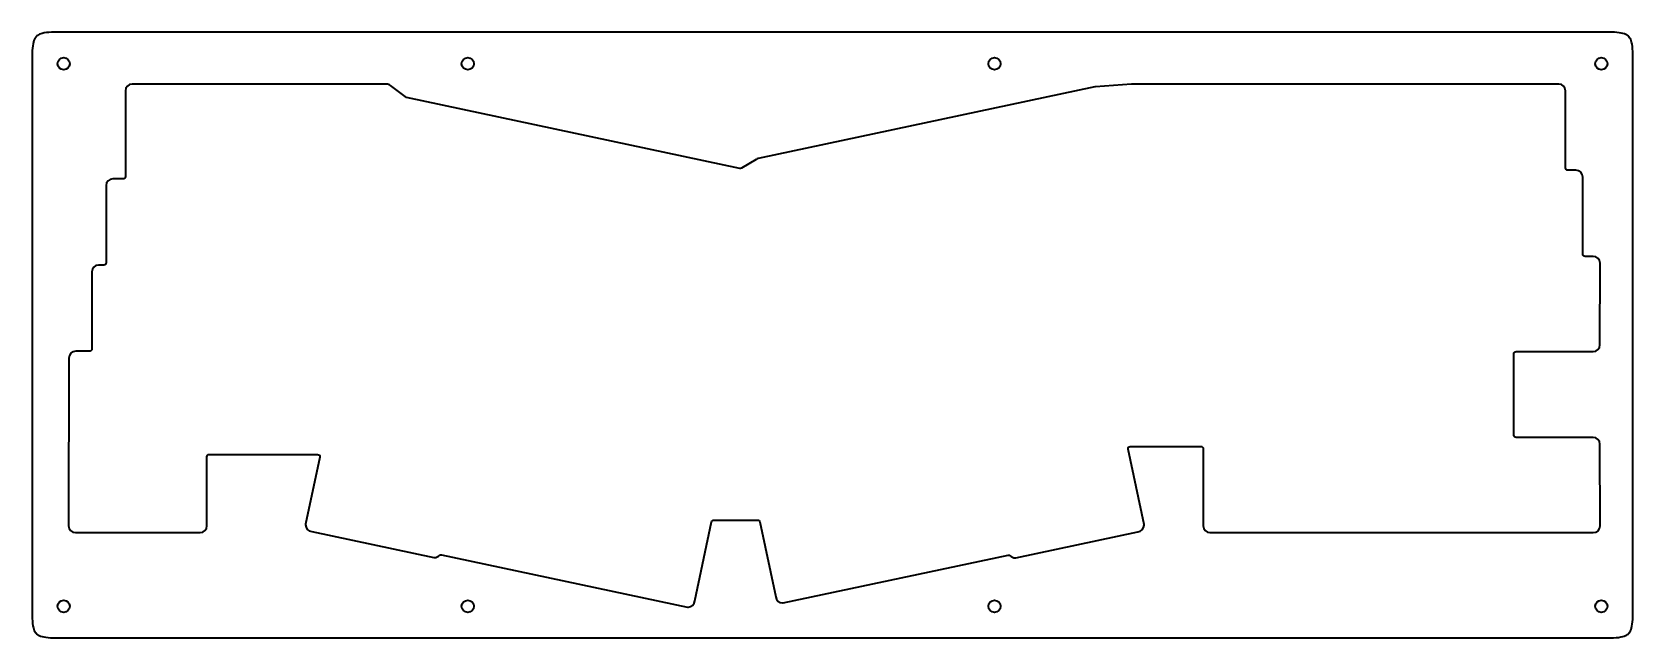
# Model space of a CAD drawing. Header units: millimetres. Extents: x 48 to 402, y -212 to -78.
import ezdxf

# ---------------------------------------------------------------- set-up
doc = ezdxf.new("R2010")
doc.units = ezdxf.units.MM
doc.header["$MEASUREMENT"] = 0
doc.layers.add('upper-top', color=7, linetype='Continuous', lineweight=0)

# ---------------------------------------------------------------- blocks, each defined once
blk = doc.blocks.new('Block_0')
at = {"layer": 'upper-top', "color": 250, "lineweight": 35, "true_color": 0x231815}
for centre in [(55, -85.13), (144.35, -85.13), (260.82, -85.13), (395, -85.13), (55, -205.09), (144.35, -205.09), (260.82, -205.09), (395, -205.09)]:
    blk.add_circle(centre, 1.35, dxfattribs=at)

msp = doc.modelspace()

# ---------------------------------------------------------------- linework, layer by layer
at = {"layer": 'upper-top', "color": 250, "lineweight": 35, "true_color": 0x231815}
for points, knots in [([(55, -212.09), (53.27, -212.09), (51.77, -212.09), (50.63, -211.87), (50.08, -211.76), (49.65, -211.6), (49.32, -211.39), (49.09, -211.25), (48.9, -211.07), (48.75, -210.85), (48.57, -210.59), (48.43, -210.27), (48.32, -209.86), (48, -208.69), (48, -207.02), (48, -205.09), (48, -205.09), (48, -85.13), (48, -85.13), (48, -83.4), (48, -81.9), (48.23, -80.76), (48.34, -80.21), (48.49, -79.78), (48.7, -79.45), (48.85, -79.22), (49.03, -79.03), (49.25, -78.88), (49.5, -78.7), (49.82, -78.56), (50.23, -78.45), (51.41, -78.13), (53.07, -78.13), (55, -78.13), (55, -78.13), (395, -78.13), (395, -78.13), (396.73, -78.13), (398.23, -78.13), (399.37, -78.36), (399.93, -78.47), (400.35, -78.62), (400.68, -78.83), (400.91, -78.98), (401.1, -79.16), (401.25, -79.38), (401.43, -79.63), (401.57, -79.95), (401.68, -80.36), (402, -81.54), (402, -83.2), (402, -85.13), (402, -85.13), (402, -205.09), (402, -205.09), (402, -206.83), (402, -208.32), (401.77, -209.47), (401.66, -210.02), (401.51, -210.45), (401.3, -210.77), (401.15, -211), (400.97, -211.19), (400.75, -211.34), (400.5, -211.52), (400.18, -211.66), (399.77, -211.77), (398.59, -212.09), (396.93, -212.09), (395, -212.09), (395, -212.09), (55, -212.09), (55, -212.09)], [0, 0, 0, 0, 1, 1, 1, 2, 2, 2, 3, 3, 3, 4, 4, 4, 5, 5, 5, 6, 6, 6, 7, 7, 7, 8, 8, 8, 9, 9, 9, 10, 10, 10, 11, 11, 11, 12, 12, 12, 13, 13, 13, 14, 14, 14, 15, 15, 15, 16, 16, 16, 17, 17, 17, 18, 18, 18, 19, 19, 19, 20, 20, 20, 21, 21, 21, 22, 22, 22, 23, 23, 23, 24, 24, 24, 24]), ([(192.97, -205.26), (192.97, -205.26), (138.56, -193.68), (138.56, -193.68), (138.38, -193.65), (138.2, -193.71), (138.08, -193.84), (137.81, -194.13), (137.42, -194.32), (136.98, -194.32), (136.98, -194.32), (136.88, -194.32), (136.88, -194.32), (136.88, -194.32), (109.85, -188.55), (109.85, -188.55), (109.08, -188.49), (108.48, -187.84), (108.48, -187.06), (108.48, -187.06), (108.48, -186.95), (108.48, -186.95), (108.48, -186.95), (111.65, -172.13), (111.65, -172.13), (111.72, -171.81), (111.48, -171.52), (111.16, -171.52), (111.16, -171.52), (87.16, -171.52), (87.16, -171.52), (86.88, -171.52), (86.66, -171.74), (86.66, -172.02), (86.66, -172.02), (86.67, -187.29), (86.67, -187.29), (86.67, -188.12), (86, -188.79), (85.17, -188.79), (85.17, -188.79), (57.59, -188.8), (57.59, -188.8), (56.76, -188.8), (56.09, -188.13), (56.09, -187.3), (56.09, -187.3), (56.16, -150.21), (56.16, -150.21), (56.16, -149.38), (56.83, -148.71), (57.66, -148.71), (57.66, -148.71), (60.73, -148.72), (60.73, -148.72), (61, -148.72), (61.23, -148.49), (61.23, -148.22), (61.23, -148.22), (61.23, -131.14), (61.23, -131.14), (61.23, -130.31), (61.9, -129.64), (62.73, -129.64), (62.73, -129.64), (63.88, -129.64), (63.88, -129.64), (64.15, -129.64), (64.38, -129.42), (64.38, -129.14), (64.38, -129.14), (64.37, -112.09), (64.37, -112.09), (64.37, -111.26), (65.04, -110.59), (65.87, -110.59), (65.87, -110.59), (68.16, -110.59), (68.16, -110.59), (68.43, -110.59), (68.66, -110.37), (68.66, -110.09), (68.66, -110.09), (68.66, -91.14), (68.66, -91.14), (68.66, -90.31), (69.33, -89.64), (70.16, -89.64), (70.16, -89.64), (126.33, -89.64), (126.33, -89.64), (126.66, -89.64), (126.98, -89.75), (127.24, -89.94), (127.24, -89.94), (130.77, -92.61), (130.77, -92.61), (130.77, -92.61), (204.51, -108.28), (204.51, -108.28), (204.63, -108.31), (204.76, -108.29), (204.87, -108.22), (204.87, -108.22), (208.09, -106.28), (208.09, -106.28), (208.23, -106.19), (208.39, -106.13), (208.56, -106.09), (208.56, -106.09), (282.98, -90.27), (282.98, -90.27), (283.04, -90.26), (283.11, -90.25), (283.17, -90.25), (283.17, -90.25), (291.1, -89.64), (291.1, -89.64), (291.13, -89.64), (291.17, -89.64), (291.21, -89.64), (291.21, -89.64), (385.58, -89.64), (385.58, -89.64), (386.41, -89.64), (387.08, -90.31), (387.08, -91.14), (387.08, -91.14), (387.08, -108.19), (387.08, -108.19), (387.08, -108.47), (387.3, -108.69), (387.58, -108.69), (387.58, -108.69), (389.39, -108.69), (389.39, -108.69), (390.22, -108.69), (390.89, -109.36), (390.89, -110.19), (390.89, -110.19), (390.9, -127.24), (390.9, -127.24), (390.9, -127.52), (391.12, -127.74), (391.4, -127.74), (391.4, -127.74), (393.21, -127.74), (393.21, -127.74), (394.04, -127.74), (394.71, -128.41), (394.71, -129.24), (394.71, -129.24), (394.7, -147.29), (394.7, -147.29), (394.7, -148.12), (394.03, -148.79), (393.2, -148.79), (393.2, -148.79), (376.15, -148.78), (376.15, -148.78), (375.87, -148.78), (375.65, -149), (375.65, -149.28), (375.65, -149.28), (375.65, -167.24), (375.65, -167.24), (375.65, -167.52), (375.87, -167.74), (376.15, -167.74), (376.15, -167.74), (393.2, -167.74), (393.2, -167.74), (394.03, -167.74), (394.7, -168.41), (394.7, -169.24), (394.7, -169.24), (394.71, -187.31), (394.71, -187.31), (394.71, -188.14), (394.04, -188.81), (393.21, -188.81), (393.21, -188.81), (308.47, -188.8), (308.47, -188.8), (307.64, -188.8), (306.97, -188.13), (306.97, -187.3), (306.97, -187.3), (306.97, -170.25), (306.97, -170.25), (306.97, -169.97), (306.74, -169.75), (306.47, -169.75), (306.47, -169.75), (290.83, -169.75), (290.83, -169.75), (290.51, -169.75), (290.28, -170.04), (290.34, -170.35), (290.34, -170.35), (293.89, -187.04), (293.89, -187.04), (293.89, -187.04), (293.89, -187.14), (293.89, -187.14), (293.89, -187.92), (293.29, -188.57), (292.52, -188.63), (292.52, -188.63), (265.51, -194.39), (265.51, -194.39), (265.51, -194.39), (265.4, -194.39), (265.4, -194.39), (264.97, -194.39), (264.58, -194.21), (264.31, -193.92), (264.19, -193.79), (264.01, -193.72), (263.84, -193.76), (263.84, -193.76), (214.06, -204.35), (214.06, -204.35), (214.06, -204.35), (213.96, -204.35), (213.96, -204.35), (213.18, -204.35), (212.53, -203.75), (212.46, -202.98), (212.46, -202.98), (208.95, -186.43), (208.95, -186.43), (208.9, -186.2), (208.7, -186.03), (208.46, -186.03), (208.46, -186.03), (198.77, -186.02), (198.77, -186.02), (198.54, -186.02), (198.33, -186.19), (198.28, -186.42), (198.28, -186.42), (194.57, -203.89), (194.57, -203.89), (194.51, -204.66), (193.86, -205.26), (193.08, -205.26), (193.08, -205.26), (192.97, -205.26), (192.97, -205.26)], [0, 0, 0, 0, 1, 1, 1, 2, 2, 2, 3, 3, 3, 4, 4, 4, 5, 5, 5, 6, 6, 6, 7, 7, 7, 8, 8, 8, 9, 9, 9, 10, 10, 10, 11, 11, 11, 12, 12, 12, 13, 13, 13, 14, 14, 14, 15, 15, 15, 16, 16, 16, 17, 17, 17, 18, 18, 18, 19, 19, 19, 20, 20, 20, 21, 21, 21, 22, 22, 22, 23, 23, 23, 24, 24, 24, 25, 25, 25, 26, 26, 26, 27, 27, 27, 28, 28, 28, 29, 29, 29, 30, 30, 30, 31, 31, 31, 32, 32, 32, 33, 33, 33, 34, 34, 34, 35, 35, 35, 36, 36, 36, 37, 37, 37, 38, 38, 38, 39, 39, 39, 40, 40, 40, 41, 41, 41, 42, 42, 42, 43, 43, 43, 44, 44, 44, 45, 45, 45, 46, 46, 46, 47, 47, 47, 48, 48, 48, 49, 49, 49, 50, 50, 50, 51, 51, 51, 52, 52, 52, 53, 53, 53, 54, 54, 54, 55, 55, 55, 56, 56, 56, 57, 57, 57, 58, 58, 58, 59, 59, 59, 60, 60, 60, 61, 61, 61, 62, 62, 62, 63, 63, 63, 64, 64, 64, 65, 65, 65, 66, 66, 66, 67, 67, 67, 68, 68, 68, 69, 69, 69, 70, 70, 70, 71, 71, 71, 72, 72, 72, 73, 73, 73, 74, 74, 74, 75, 75, 75, 76, 76, 76, 77, 77, 77, 78, 78, 78, 79, 79, 79, 80, 80, 80, 81, 81, 81, 82, 82, 82, 83, 83, 83, 83])]:
    msp.add_open_spline(points, degree=3, knots=knots, dxfattribs=at)

# ---------------------------------------------------------------- block references
at = {"layer": 'upper-top'}
msp.add_blockref('Block_0', (0, 0), dxfattribs=at)

doc.saveas('drawing.dxf')
